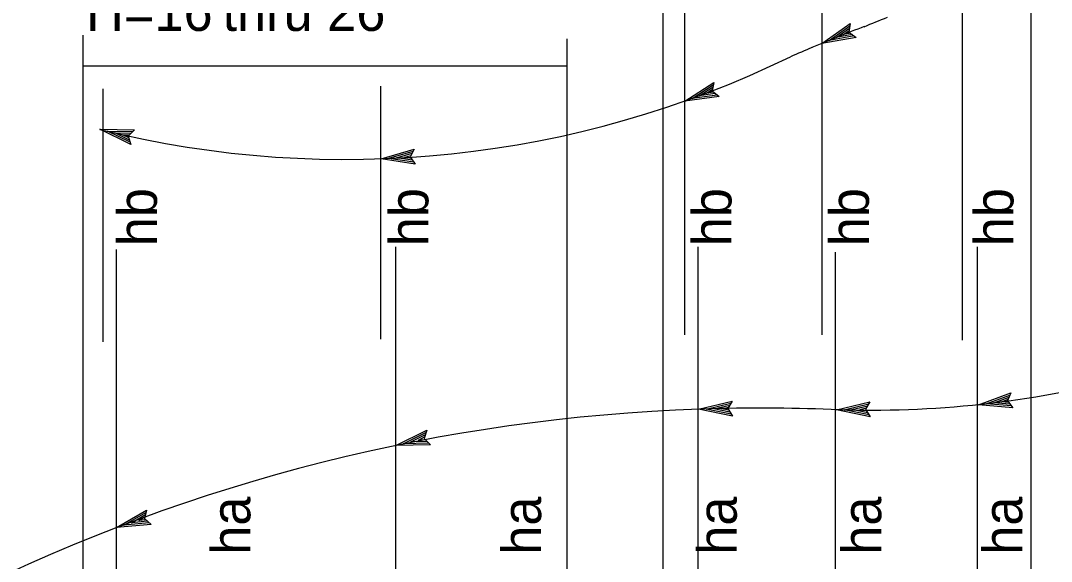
# Model space of a CAD drawing. Extents: x 0 to 2.83, y 0 to 1.83.
# Drawn here: x 0.3329 to 0.6405, y 1.4714 to 1.6327 of the extents above; entities that cross this region are included whole.
import ezdxf

# ---------------------------------------------------------------- set-up
doc = ezdxf.new("R2010")
doc.units = 0
for name, color, linetype in [('213 Rebar', 7, 'Continuous'), ('214 Text and Titles', 7, 'Continuous'), ('251 Masonry', 7, 'Continuous'), ('256 Not Assigned', 7, 'Continuous')]:
    doc.layers.add(name, color=color, linetype=linetype)

msp = doc.modelspace()

# ---------------------------------------------------------------- linework, layer by layer
at = {"layer": '213 Rebar'}
for p, q in [((0.5309792646411092, 1.6870746085100439), (0.5309792646411092, 1.5389633175463626)), ((0.5720058208042798, 1.6870746085100439), (0.5720058208042798, 1.5389633175463626)), ((0.613908910813961, 1.6873779234718702), (0.613908910813961, 1.5373853730877185)), ((0.3574053731041036, 1.612385236973047), (0.3574053731041036, 1.5368702968115786)), ((0.44033501927695534, 1.613214533438749), (0.44033501927695534, 1.5376995932772808)), ((0.3614143692030332, 1.5644405789785114), (0.3614143692030332, 1.3147075889413211)), ((0.44475866358224386, 1.5652698754442136), (0.44475866358224386, 1.3155368854335154)), ((0.5349882607400385, 1.5652623920248776), (0.5349882607400385, 1.2974045865822827)), ((0.576014816903209, 1.5636844475662335), (0.576014816903209, 1.2974045865822827)), ((0.6183325551192496, 1.5652698754442136), (0.6183325551192496, 1.3002688115350638))]:
    msp.add_line(p, q, dxfattribs=at)
at = {"layer": '251 Masonry'}
for p, q in [((0.5245326319241651, 1.7052361911290088), (0.5245326319241651, 1.446386035275794)), ((0.6343641495121517, 1.704106685339571), (0.6343641495121517, 1.4494816673830038)), ((0.35141418855571, 1.628429797447228), (0.35141418855571, 1.4510294834233628)), ((0.4959384793023707, 1.62730029165779), (0.4959384793023707, 1.4438063418575342)), ((0.35141418855571, 1.619294954877112), (0.4959384793023707, 1.619294954877112))]:
    msp.add_line(p, q, dxfattribs=at)
at = {"layer": '256 Not Assigned'}
for p, q in [((0.5720436049178272, 1.625911984062344), (0.5804769050993702, 1.6318843921507664)), ((0.5741977287155251, 1.6268240276516768), (0.5803469882813824, 1.6311744495753688)), ((0.5763274938946692, 1.6277093915467542), (0.5802985843623397, 1.630521234577556)), ((0.5804769050993702, 1.6318843921507664), (0.5801038749208028, 1.6293008403133826)), ((0.5804769050993702, 1.6318843921507664), (0.5804769050993702, 1.6318843921507664)), ((0.582217344275557, 1.6277452923079792), (0.5720436049178272, 1.625911984062344)), ((0.58164937242867, 1.6281559763401017), (0.5741827330538162, 1.6268101985282022)), ((0.5810530792195469, 1.6285612884257703), (0.5763274938946692, 1.6277093915467542)), ((0.578469598115167, 1.6286080426763205), (0.5801686170245623, 1.6298106005671777)), ((0.580553551329232, 1.628983611931296), (0.578469598115167, 1.6286080426763205)), ((0.5801038749208028, 1.6293008403133826), (0.582217344275557, 1.6277452923079792)), ((0.582217344275557, 1.6277452923079792), (0.582217344275557, 1.6277452923079792)), ((0.5720436049178272, 1.625911984062344), (0.5720436049178272, 1.625911984062344)), ((0.5310820551402311, 1.6087383244713092), (0.5397851300972932, 1.614310280732139)), ((0.5332764305206529, 1.6095487500339092), (0.5396221925699535, 1.613607181720557)), ((0.53544522757532, 1.610333662837865), (0.5395433288206871, 1.6129569407673876)), ((0.5376269709155027, 1.6111312720040571), (0.5393803085330839, 1.6122531534468534)), ((0.5397851300972932, 1.614310280732139), (0.5392918253867187, 1.611746973846061)), ((0.5397851300972932, 1.614310280732139), (0.5397851300972932, 1.614310280732139)), ((0.5413303257050439, 1.6100944004257332), (0.5310820551402311, 1.6087383244713092)), ((0.5407821575361884, 1.6105311670013103), (0.5332608052292435, 1.6095356364529183)), ((0.5402054479910158, 1.6109638904042174), (0.53544522757532, 1.610333662837865)), ((0.5397261927358981, 1.6114090866583672), (0.5376269709155027, 1.6111312720040571)), ((0.5392918253867187, 1.611746973846061), (0.5413303257050439, 1.6100944004257332)), ((0.5413303257050439, 1.6100944004257332), (0.5413303257050439, 1.6100944004257332)), ((0.5310820551402311, 1.6087383244713092), (0.5310820551402311, 1.6087383244713092)), ((0.3658069710182909, 1.5957665628348556), (0.35652767995160944, 1.6003225438745958)), ((0.35652767995160944, 1.6003225438745958), (0.35652767995160944, 1.6003225438745958)), ((0.35652767995160944, 1.6003225438745958), (0.36686002728806427, 1.600130735280965)), ((0.3655931213054195, 1.5964335098638363), (0.35878273791770354, 1.5997775759105535)), ((0.35880234939800415, 1.5997801496116943), (0.36633415532762287, 1.5996360778745466)), ((0.36685938841273935, 1.6001309455460777), (0.3650274301078051, 1.5982721925461505)), ((0.36685938841273935, 1.6001309455460777), (0.36685938841273935, 1.6001309455460777)), ((0.3653527416032377, 1.597113436849362), (0.3610429656716177, 1.5992294903165192)), ((0.3610429656716177, 1.5992294903165192), (0.36590799239756655, 1.59913940680283)), ((0.36520180624801063, 1.597749941638649), (0.36330057924497927, 1.5986836812920264)), ((0.36330057924497927, 1.5986836812920264), (0.3653821204371256, 1.5986447494229032)), ((0.3650274301078051, 1.5982721925461505), (0.3658069710182909, 1.5957665628348556)), ((0.3658069710182909, 1.5957665628348556), (0.3658069710182909, 1.5957665628348556)), ((0.4404724525495065, 1.5914928625630715), (0.45039093665699265, 1.5943927095307606)), ((0.4428056035135521, 1.5916535312829556), (0.45003740756755456, 1.5937636137189601)), ((0.45039093665699265, 1.5943927095307606), (0.4491973077879239, 1.592071980341841)), ((0.45039093665699265, 1.5943927095307606), (0.45039093665699265, 1.5943927095307606)), ((0.45068885813456305, 1.5899133383741855), (0.4404724525495065, 1.5914928625630715)), ((0.4404724525495065, 1.5914928625630715), (0.4404724525495065, 1.5914928625630715)), ((0.4502857337650673, 1.5904856855474512), (0.4427877350852045, 1.591644210289061)), ((0.4451089197204914, 1.5917962711467837), (0.4497786692599586, 1.5931626332959479)), ((0.4498534814916503, 1.5910635529945438), (0.4451089197204914, 1.5917962711467837)), ((0.44742620182787035, 1.5919489910400622), (0.4494248272763234, 1.5925327571428147)), ((0.44951888654114913, 1.5916256315106152), (0.44742620182787035, 1.5919489910400622)), ((0.4491973077879239, 1.592071980341841), (0.45068885813456305, 1.5899133383741855)), ((0.45068885813456305, 1.5899133383741855), (0.45068885813456305, 1.5899133383741855)), ((0.6187299749647158, 1.5180816512654158), (0.6284227179492734, 1.5216655671790809)), ((0.6210465248662934, 1.5184042578195203), (0.6281126816036358, 1.5210124679502666)), ((0.6233328707420985, 1.5187078888810472), (0.627896344181882, 1.5203950653636533)), ((0.6284227179492734, 1.5216655671790809), (0.6273929557266101, 1.5192667835377225)), ((0.628422568217836, 1.5216649114549954), (0.628422568217836, 1.5216649114549954)), ((0.5351704034965128, 1.516780832993179), (0.5452075404163218, 1.519241250645339)), ((0.5453071800647823, 1.514753068116889), (0.5351704034965128, 1.516780832993179)), ((0.5351704034965128, 1.516780832993179), (0.5351704034965128, 1.516780832993179)), ((0.544929960876397, 1.5153430002301602), (0.5374898427485719, 1.5168313008323921)), ((0.5375085796828346, 1.5168385788081165), (0.5448257854144655, 1.5186283280275632)), ((0.5398148040494062, 1.5168810252862805), (0.5445404299596632, 1.5180387570234957)), ((0.5445232624238546, 1.5159382832024426), (0.5398148040494062, 1.5168810252862805)), ((0.5421368287384565, 1.5169307302687238), (0.5441593306818922, 1.5174256846477907)), ((0.5442135777298622, 1.5165150381544947), (0.5421368287384565, 1.5169307302687238)), ((0.5452068846922364, 1.5192414003502845), (0.5439120280465765, 1.516975583311504)), ((0.5439120280465765, 1.516975583311504), (0.5453071800647823, 1.514753068116889)), ((0.5452068846922364, 1.5192414003502845), (0.5452068846922364, 1.5192414003502845)), ((0.5763524924217269, 1.5165769612698918), (0.5863896293415359, 1.5190373789220522)), ((0.5786906685815574, 1.5166347070848294), (0.5860078743661714, 1.5184244563042761)), ((0.5809968929746208, 1.5166771535629935), (0.585722518858386, 1.5178348853002088)), ((0.583318917663671, 1.5167268585454368), (0.585341419580615, 1.5172218129245039)), ((0.5853956666285847, 1.516311166404716), (0.583318917663671, 1.5167268585454368)), ((0.5863889736174507, 1.5190375286269977), (0.5850941169452992, 1.516771711588217)), ((0.5850941169452992, 1.516771711588217), (0.5864892689899969, 1.514549196393602)), ((0.5863889736174507, 1.5190375286269977), (0.5863889736174507, 1.5190375286269977)), ((0.6290313412985187, 1.517217438101469), (0.6187299749647158, 1.5180816512654158)), ((0.6187299749647158, 1.5180816512654158), (0.6187299749647158, 1.5180816512654158)), ((0.6285890841728705, 1.5177604728292013), (0.6210288141698949, 1.5183946758022975)), ((0.6281175544452993, 1.5183067415122513), (0.6233328707420985, 1.5187078888810472)), ((0.6256345199814246, 1.519021134173779), (0.6275879186943066, 1.5197429781466276)), ((0.6277452093436895, 1.518843990121328), (0.6256345199814246, 1.519021134173779)), ((0.6273929557266101, 1.5192667835377225), (0.6290313412985187, 1.517217438101469)), ((0.6290313412985187, 1.517217438101469), (0.6290313412985187, 1.517217438101469)), ((0.5453071800647823, 1.514753068116889), (0.5453071800647823, 1.514753068116889)), ((0.5864892689899969, 1.514549196393602), (0.5763524924217269, 1.5165769612698918)), ((0.5763524924217269, 1.5165769612698918), (0.5763524924217269, 1.5165769612698918)), ((0.5861120498016112, 1.5151391285068734), (0.5786719316472944, 1.5166274291091053)), ((0.5857053513225774, 1.5157344114791558), (0.5809968929746208, 1.5166771535629935)), ((0.5864892689899969, 1.514549196393602), (0.5864892689899969, 1.514549196393602)), ((0.44483706256004385, 1.505947832316897), (0.4541013831056975, 1.5105259289442203)), ((0.4541013831056975, 1.5105259289442203), (0.4533283836204858, 1.5080324737074562)), ((0.454101889124838, 1.5105251235151897), (0.454101889124838, 1.5105251235151897)), ((0.4471073146111418, 1.5065110940080295), (0.4538625939953799, 1.509845696535174)), ((0.44934946149927113, 1.5070524863525039), (0.4537121068012859, 1.5092077398383958)), ((0.45160582489990597, 1.5076047760036775), (0.4534723999103761, 1.5085265096436369)), ((0.4537229057440735, 1.5076490130865061), (0.45160582489990597, 1.5076047760036775)), ((0.4533283836204858, 1.5080324737074562), (0.4551715019774114, 1.5061659508592653)), ((0.4551715019774114, 1.5061659508592653), (0.44483706256004385, 1.505947832316897)), ((0.44483706256004385, 1.505947832316897), (0.44483706256004385, 1.505947832316897)), ((0.45467595844805586, 1.5066599225264323), (0.44709063915980707, 1.5065007582207113)), ((0.45414981280122463, 1.5071543271219687), (0.44934946149927113, 1.5070524863525039)), ((0.4551715019774114, 1.5061659508592653), (0.4551715019774114, 1.5061659508592653)), ((0.3615068756002634, 1.4814948738441112), (0.3704297436174592, 1.4867069969564144)), ((0.3637316038371753, 1.4822153075545177), (0.3702389594072699, 1.4860111472299788)), ((0.3704297436174592, 1.4867069969564144), (0.36983201672717664, 1.4841661070546923)), ((0.3704297436174592, 1.4867069969564144), (0.3704297436174592, 1.4867069969564144)), ((0.37127180953616795, 1.4828915099837912), (0.3637164464167696, 1.4822025554536151)), ((0.3659315108034067, 1.4829108799387), (0.3701323489815535, 1.4853659321878718)), ((0.3707136429790712, 1.4833461393184793), (0.3659315108034067, 1.4829108799387)), ((0.36814396651977765, 1.483619110166097), (0.3699419210325753, 1.48466862130832)), ((0.3702534058947585, 1.4838111801009568), (0.36814396651977765, 1.483619110166097)), ((0.36983201672717664, 1.4841661070546923), (0.3718019931632841, 1.4824329210844327)), ((0.3718019931632841, 1.4824329210844327), (0.3615068756002634, 1.4814948738441112)), ((0.3615068756002634, 1.4814948738441112), (0.3615068756002634, 1.4814948738441112)), ((0.3718019931632841, 1.4824329210844327), (0.3718019931632841, 1.4824329210844327))]:
    msp.add_line(p, q, dxfattribs=at)
for centre, radius, start, end in [((0.7924919223922525, 1.136222195390286), 0.5365296518409951, 112.00403804318708, 112.8051019210554), ((0.777014935004715, 1.1301078300026168), 0.5365296518409951, 111.00534636549985, 112.8051019210554), ((0.777014935004715, 1.1301078300026168), 0.5365296518409951, 112.79301303216651, 113.54888525438874), ((0.4297762415821273, 1.8948029798967545), 0.30348415766871745, 256.0398769210554, 295.96630747661095), ((0.5867870064098406, 1.8200076887246093), 0.30348415766871745, 268.4769142085703, 285.000312221561), ((0.5538354206845229, 0.9805879346016118), 0.5365296518409951, 91.1922464083953, 115.56970196395086), ((0.5538354206845229, 0.9805879346016118), 0.5365296518409951, 87.26167974172864, 91.27489918617309)]:
    msp.add_arc(centre, radius, start, end, dxfattribs=at)

# ---------------------------------------------------------------- texts
at = {"layer": '214 Text and Titles'}
msp.add_text("H=16'thru 26'", height=0.011666661458333333, dxfattribs=at).set_placement((0.35245298168747685, 1.6296615136110961))
for s, height, p in [('hb', 0.011666661458333333, (0.37357363620136574, 1.5654245292360962)), ('hb', 0.011666661458333333, (0.4545753723124768, 1.5654245292360962)), ('hb', 0.011666661458333333, (0.5450441223124768, 1.5654245292360962)), ('hb', 0.011666661458333333, (0.5860701639791435, 1.5654245292360962)), ('hb', 0.011666661458333333, (0.6292012403680324, 1.5654245292360962)), ('ha', 0.011666661458333333, (0.4014512403680324, 1.4733776542360961)), ('ha', 0.011666661458333333, (0.4882376987013657, 1.4733776542360961)), ('ha', 0.011666661458333333, (0.5466222473124768, 1.4733776542360961)), ('ha', 0.011666666666666665, (0.5897524608541436, 1.4733776542360961)), ('ha', 0.011666661458333333, (0.6318305806458101, 1.4733776542360961))]:
    msp.add_text(s, height=height, rotation=90, dxfattribs=at).set_placement(p)

doc.saveas('drawing.dxf')
